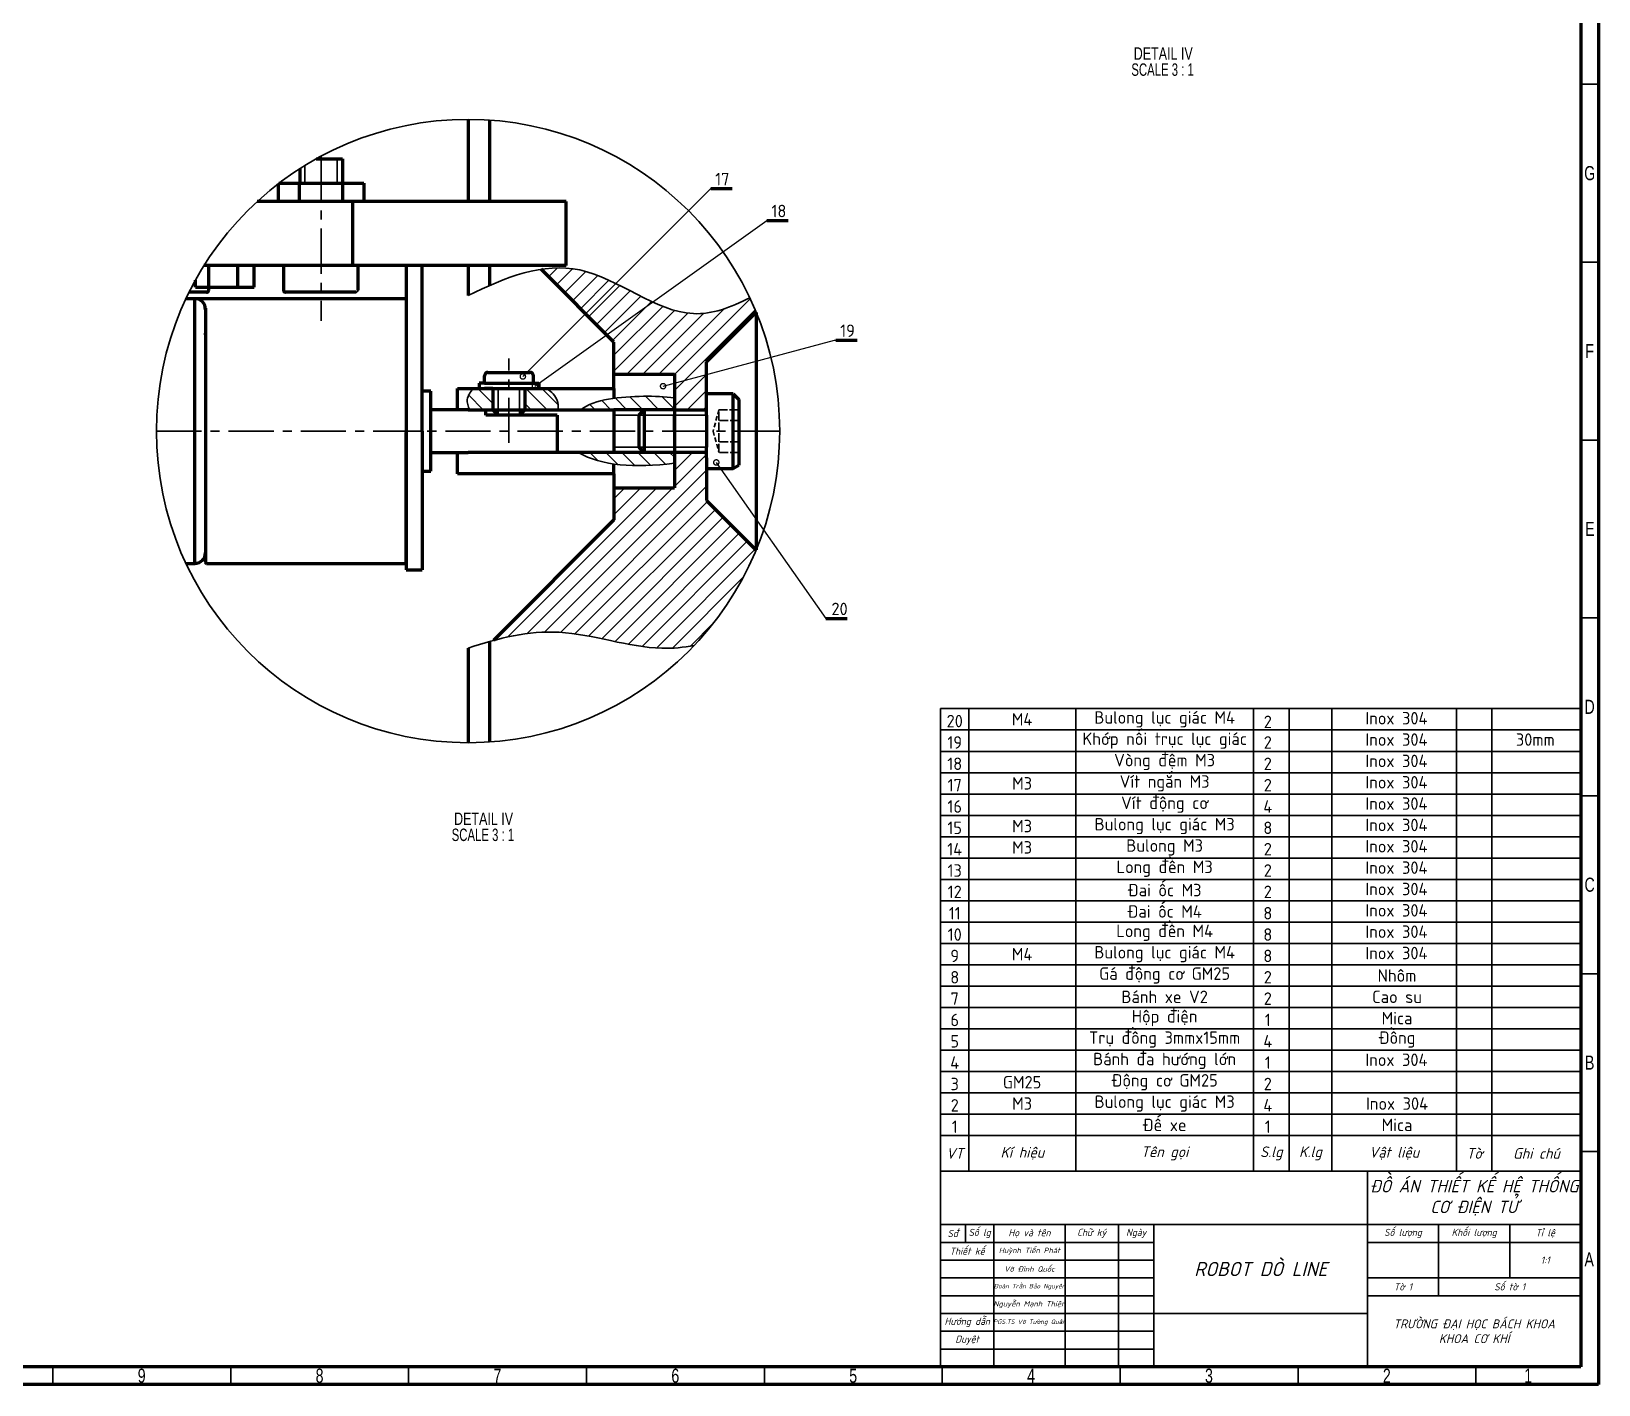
# Model space of a CAD drawing. Header units: millimetres. Extents: x 15 to 1184, y 5 to 836.
# Drawn here: x 743.4 to 1184, y 5 to 385.4 of the extents above; entities that cross this region are included whole.
import ezdxf
from ezdxf import colors
from ezdxf.entities.mleader import LeaderData, LeaderLine
from ezdxf.math import Vec2, Vec3

# ---------------------------------------------------------------- set-up
doc = ezdxf.new("R2010")
doc.units = ezdxf.units.MM
for name, pattern in [('ACAD_ISO02W100', [15, 12, -3]), ('CENTERX2', [20.32, 12.7, -2.54, 2.54, -2.54]), ('HIDDEN', [1.905, 1.27, -0.635])]:
    doc.linetypes.add(name, pattern=pattern)
doc.layers.get('0').update_dxf_attribs({"lineweight": 70})
for name, color, linetype, lineweight in [('D35', 7, 'Continuous', 35), ('D70', 7, 'Continuous', 70), ('DUT', 7, 'ACAD_ISO02W100', 35), ('HAT', 4, 'Continuous', 35), ('TRUC', 6, 'CENTERX2', 35)]:
    doc.layers.add(name, color=color, linetype=linetype, lineweight=lineweight)
doc.styles.add('SLDTEXTSTYLE0', font='TXT', dxfattribs={"width": 0.75})
doc.styles.add('SLDTEXTSTYLE3', font='TXT', dxfattribs={"width": 0.681818})
doc.styles.get("Standard").update_dxf_attribs({"font": ''})
doc.styles.get('Standard').set_extended_font_data('TCVN 7284')

# ---------------------------------------------------------------- blocks, each defined once
blk = doc.blocks.new('SW_NOTE_0_5')
at = {"color": 0, "linetype": 'Continuous', "lineweight": 0, "char_height": 3.5, "attachment_point": 2}
for s, insert, style in [('DETAIL IV', (10.01, 4.51), 'SLDTEXTSTYLE0'), ('SCALE 3 : 1', (9.82, -0.01), 'SLDTEXTSTYLE3')]:
    blk.add_mtext(s, dxfattribs=dict(at, insert=insert, style=style))
blk = doc.blocks.new('_DotSmall')
at = {"color": 0, "linetype": 'ByBlock', "const_width": 0.5}
blk.add_lwpolyline([(-0.0625, 0, 1), (0.0625, 0, 1)], format="xyb", close=True, dxfattribs=at)

msp = doc.modelspace()

# ---------------------------------------------------------------- hatches: boundary and pattern name
at = {"layer": 'HAT', "transparency": 33554687}
h = msp.add_hatch(dxfattribs=at)
h.set_pattern_fill('ANSI31', color=256)
h.set_pattern_definition([(45, (-1129.7962, -31.9113), (-2.245064, 2.245064), [])])
edge = h.paths.add_edge_path()
edge.add_spline(control_points=[(945.392, 310.482), (940.092, 307.743), (924.141, 301.807), (904.908, 319.122), (890.382, 319.055), (886.74, 318.488)], knot_values=[26.3669873, 26.3669873, 26.3669873, 26.3669873, 43.3592754, 77.5814771, 88.9381451, 88.9381451, 88.9381451, 88.9381451], degree=3, periodic=0)
edge.add_line((886.74, 318.488), (907.207, 298.021))
edge.add_line((907.207, 298.021), (907.207, 289.021))
edge.add_line((907.207, 289.021), (924.207, 289.021))
edge.add_line((924.207, 289.021), (924.207, 279.021))
edge.add_line((924.207, 279.021), (933.207, 279.021))
edge.add_line((933.207, 279.021), (933.207, 280.521))
edge.add_line((933.207, 280.521), (933.207, 292.521))
edge.add_line((933.207, 292.521), (947.165, 306.479))
edge.add_arc((866.207, 273.021), 87.599, 22.45402, 25.31794)
edge = h.paths.add_edge_path()
edge.add_spline(control_points=[(873.357, 214.171), (879.462, 215.804), (895.131, 218.345), (914.325, 211.006), (926.768, 212.184), (929.778, 212.753)], knot_values=[17.3798165, 17.3798165, 17.3798165, 17.3798165, 36.1850389, 65.421463, 74.8409758, 74.8409758, 74.8409758, 74.8409758], degree=3, periodic=0)
edge.add_arc((866.207, 273.021), 87.599, 316.52776, 337.54598)
edge.add_line((947.165, 239.563), (933.207, 253.521))
edge.add_line((933.207, 253.521), (933.207, 265.521))
edge.add_line((933.207, 265.521), (933.207, 267.021))
edge.add_line((933.207, 267.021), (924.207, 267.021))
edge.add_line((924.207, 267.021), (924.207, 257.021))
edge.add_line((924.207, 257.021), (907.207, 257.021))
edge.add_line((907.207, 257.021), (907.207, 248.021))
edge.add_line((907.207, 248.021), (873.357, 214.171))
h = msp.add_hatch(dxfattribs=at)
h.set_pattern_fill('ANSI31', color=256, angle=90)
edge = h.paths.add_edge_path()
edge.add_line((873.207, 285.021), (870.807, 285.021))
edge.add_line((870.807, 285.021), (867.633, 285.021))
edge.add_spline(control_points=[(867.633, 285.021), (866.839, 283.996), (865.52, 282.036), (866.164, 279.998), (866.695, 279.021)], knot_values=[0.8370518, 0.8370518, 0.8370518, 0.8370518, 4.4148957, 7.6521919, 7.6521919, 7.6521919, 7.6521919], degree=3, periodic=0)
edge.add_line((866.695, 279.021), (873.207, 279.021))
edge.add_line((873.207, 279.021), (873.207, 285.021))
edge = h.paths.add_edge_path()
edge.add_spline(control_points=[(891.437, 279.021), (891.558, 279.952), (891.494, 282.276), (889.69, 284.012), (888.37, 285.021)], knot_values=[1.9838647, 1.9838647, 1.9838647, 1.9838647, 4.8063505, 9.4211717, 9.4211717, 9.4211717, 9.4211717], degree=3, periodic=0)
edge.add_line((888.37, 285.021), (882.207, 285.021))
edge.add_line((882.207, 285.021), (882.207, 279.021))
edge.add_line((882.207, 279.021), (887.207, 279.021))
edge.add_line((887.207, 279.021), (891.437, 279.021))
h = msp.add_hatch(dxfattribs=at)
h.set_pattern_fill('ANSI31', color=256, angle=90)
edge = h.paths.add_edge_path()
edge.add_spline(control_points=[(897.148, 267.021), (903.849, 263.129), (912.912, 262.651), (924.207, 263.963)], knot_values=[40.1911709, 40.1911709, 40.1911709, 40.1911709, 66.7749796, 66.7749796, 66.7749796, 66.7749796], degree=3, periodic=0)
edge.add_line((924.207, 263.963), (924.207, 267.021))
edge.add_line((924.207, 267.021), (907.207, 267.021))
edge.add_line((907.207, 267.021), (897.148, 267.021))
edge = h.paths.add_edge_path()
edge.add_spline(control_points=[(924.207, 282.334), (921.48, 282.719), (912.946, 283.074), (901.587, 281.995), (897.944, 279.021)], knot_values=[1.3933523, 1.3933523, 1.3933523, 1.3933523, 10.0149327, 27.2913832, 27.2913832, 27.2913832, 27.2913832], degree=3, periodic=0)
edge.add_line((897.944, 279.021), (907.207, 279.021))
edge.add_line((907.207, 279.021), (924.207, 279.021))
edge.add_line((924.207, 279.021), (924.207, 282.334))

# ---------------------------------------------------------------- linework, layer by layer
at = {"color": 7, "linetype": 'Continuous', "lineweight": 70}
for p, q in [((1184, 836), (1184, 5)), ((1179, 831), (1179, 10)), ((1179, 10), (20, 10)), ((1184, 5), (15, 5))]:
    msp.add_line(p, q, dxfattribs=at)
at = {"color": 7, "linetype": 'Continuous', "lineweight": 35}
for p, q in [((1179, 370.5), (1184, 370.5)), ((1179, 320.5), (1184, 320.5)), ((1179, 270.5), (1184, 270.5)), ((1179, 220.5), (1184, 220.5)), ((1179, 170.5), (1184, 170.5)), ((1179, 120.5), (1184, 120.5)), ((1179, 70.5), (1184, 70.5)), ((749.5, 10), (749.5, 5)), ((799.5, 10), (799.5, 5)), ((849.5, 10), (849.5, 5)), ((899.5, 10), (899.5, 5)), ((949.5, 10), (949.5, 5)), ((999.5, 10), (999.5, 5)), ((1049.5, 10), (1049.5, 5)), ((1099.5, 10), (1099.5, 5)), ((1149.5, 10), (1149.5, 5))]:
    msp.add_line(p, q, dxfattribs=at)
at = {"layer": 'D35'}
for p, q in [((823.53, 349.521), (829.637, 349.521)), ((823.53, 349.521), (829.637, 349.521)), ((830.878, 349.521), (829.378, 349.521)), ((829.405, 349.519), (829.405, 342.716)), ((818.886, 346.727), (818.886, 346.39)), ((818.886, 344.752), (818.886, 344.415)), ((820.367, 347.669), (820.367, 342.716)), ((830.886, 346.39), (830.886, 346.727)), ((830.886, 344.415), (830.886, 344.752)), ((814.307, 342.651), (815.438, 342.651)), ((814.307, 342.651), (815.438, 342.651)), ((815.438, 342.651), (824.229, 342.651)), ((815.438, 342.651), (824.229, 342.651)), ((818.886, 342.777), (818.886, 342.681)), ((830.886, 342.681), (830.886, 342.777)), ((836.913, 342.681), (830.913, 342.674)), ((836.913, 341.713), (836.913, 337.521)), ((874.707, 277.521), (874.707, 285.021)), ((880.707, 277.521), (880.707, 285.021)), ((873.207, 279.021), (875.207, 279.021)), ((873.207, 279.021), (874.707, 279.021)), ((882.207, 279.021), (880.707, 279.021)), ((907.207, 277.521), (907.207, 276.521)), ((907.207, 277.521), (933.207, 277.521)), ((853.307, 273.021), (848.807, 273.021)), ((907.207, 268.521), (907.207, 269.521)), ((907.207, 268.521), (933.207, 268.521)), ((999, 189), (999, 195)), ((999, 195), (1179, 195)), ((1007, 195), (1007, 189)), ((1037, 195), (1037, 189)), ((1087, 195), (1087, 189)), ((1097, 195), (1097, 189)), ((1109, 195), (1109, 189)), ((1144, 195), (1144, 189)), ((1154, 195), (1154, 189)), ((999, 183), (999, 189)), ((999, 189), (1179, 189)), ((1007, 189), (1007, 183)), ((1037, 189), (1037, 183)), ((1087, 189), (1087, 183)), ((1097, 189), (1097, 183)), ((1109, 189), (1109, 183)), ((1144, 189), (1144, 183)), ((1154, 189), (1154, 183)), ((999, 177), (999, 183)), ((999, 183), (1179, 183)), ((1007, 183), (1007, 177)), ((1037, 183), (1037, 177)), ((1087, 183), (1087, 177)), ((1097, 183), (1097, 177)), ((1109, 183), (1109, 177)), ((1144, 183), (1144, 177)), ((1154, 183), (1154, 177)), ((999, 171), (999, 177)), ((999, 177), (1179, 177)), ((1007, 177), (1007, 171)), ((1037, 177), (1037, 171)), ((1087, 177), (1087, 171)), ((1097, 177), (1097, 171)), ((1109, 177), (1109, 171)), ((1144, 177), (1144, 171)), ((1154, 177), (1154, 171)), ((999, 165), (999, 171)), ((999, 171), (1179, 171)), ((1007, 171), (1007, 165)), ((1037, 171), (1037, 165)), ((1087, 171), (1087, 165)), ((1097, 171), (1097, 165)), ((1109, 171), (1109, 165)), ((1144, 171), (1144, 165)), ((1154, 171), (1154, 165)), ((999, 159), (999, 165)), ((999, 165), (1179, 165)), ((1007, 165), (1007, 159)), ((1037, 165), (1037, 159)), ((1087, 165), (1087, 159)), ((1097, 165), (1097, 159)), ((1109, 165), (1109, 159)), ((1144, 165), (1144, 159)), ((1154, 165), (1154, 159)), ((999, 153), (999, 159)), ((999, 159), (1179, 159)), ((1007, 159), (1007, 153)), ((1037, 159), (1037, 153)), ((1087, 159), (1087, 153)), ((1097, 159), (1097, 153)), ((1109, 159), (1109, 153)), ((1144, 159), (1144, 153)), ((1154, 159), (1154, 153)), ((999, 147), (999, 153)), ((999, 153), (1179, 153)), ((1007, 153), (1007, 147)), ((1037, 153), (1037, 147)), ((1087, 153), (1087, 147)), ((1097, 153), (1097, 147)), ((1109, 153), (1109, 147)), ((1144, 153), (1144, 147)), ((1154, 153), (1154, 147)), ((999, 141), (999, 147)), ((999, 147), (1179, 147)), ((1007, 147), (1007, 141)), ((1037, 147), (1037, 141)), ((1087, 147), (1087, 141)), ((1097, 147), (1097, 141)), ((1109, 147), (1109, 141)), ((1144, 147), (1144, 141)), ((1154, 147), (1154, 141)), ((999, 135), (999, 141)), ((999, 141), (1179, 141)), ((1007, 141), (1007, 135)), ((1037, 141), (1037, 135)), ((1087, 141), (1087, 135)), ((1097, 141), (1097, 135)), ((1109, 141), (1109, 135)), ((1144, 141), (1144, 135)), ((1154, 141), (1154, 135)), ((999, 129), (999, 135)), ((999, 135), (1179, 135)), ((1007, 135), (1007, 129)), ((1037, 135), (1037, 129)), ((1087, 135), (1087, 129)), ((1097, 135), (1097, 129)), ((1109, 135), (1109, 129)), ((1144, 135), (1144, 129)), ((1154, 135), (1154, 129)), ((999, 123), (999, 129)), ((999, 129), (1179, 129)), ((1007, 129), (1007, 123)), ((1037, 129), (1037, 123)), ((1087, 129), (1087, 123)), ((1097, 129), (1097, 123)), ((1109, 129), (1109, 123)), ((1144, 129), (1144, 123)), ((1154, 129), (1154, 123)), ((999, 117), (999, 123)), ((999, 123), (1179, 123)), ((1007, 123), (1007, 117)), ((1037, 123), (1037, 117)), ((1087, 123), (1087, 117)), ((1097, 123), (1097, 117)), ((1109, 123), (1109, 117)), ((1144, 123), (1144, 117)), ((1154, 123), (1154, 117)), ((999, 111), (999, 117)), ((999, 117), (1179, 117)), ((1007, 117), (1007, 111)), ((1037, 117), (1037, 111)), ((1087, 117), (1087, 111)), ((1097, 117), (1097, 111)), ((1109, 117), (1109, 111)), ((1144, 117), (1144, 111)), ((1154, 117), (1154, 111)), ((999, 105), (999, 111)), ((999, 111), (1179, 111)), ((1007, 111), (1007, 105)), ((1037, 111), (1037, 105)), ((1087, 111), (1087, 105)), ((1097, 111), (1097, 105)), ((1109, 111), (1109, 105)), ((1144, 111), (1144, 105)), ((1154, 111), (1154, 105)), ((999, 99), (999, 105)), ((999, 105), (1179, 105)), ((1007, 105), (1007, 99)), ((1037, 105), (1037, 99)), ((1087, 105), (1087, 99)), ((1097, 105), (1097, 99)), ((1109, 105), (1109, 99)), ((1144, 105), (1144, 99)), ((1154, 105), (1154, 99)), ((999, 93), (999, 99)), ((999, 99), (1179, 99)), ((1007, 99), (1007, 93)), ((1037, 99), (1037, 93)), ((1087, 99), (1087, 93)), ((1097, 99), (1097, 93)), ((1109, 99), (1109, 93)), ((1144, 99), (1144, 93)), ((1154, 99), (1154, 93)), ((999, 87), (999, 93)), ((999, 93), (1179, 93)), ((1007, 93), (1007, 87)), ((1037, 93), (1037, 87)), ((1087, 93), (1087, 87)), ((1097, 93), (1097, 87)), ((1109, 93), (1109, 87)), ((1144, 93), (1144, 87)), ((1154, 93), (1154, 87)), ((999, 81), (999, 87)), ((999, 87), (1179, 87)), ((1007, 87), (1007, 81)), ((1037, 87), (1037, 81)), ((1087, 87), (1087, 81)), ((1097, 87), (1097, 81)), ((1109, 87), (1109, 81)), ((1144, 87), (1144, 81)), ((1154, 87), (1154, 81)), ((999, 75), (999, 81)), ((999, 81), (1179, 81)), ((1007, 81), (1007, 75)), ((1037, 81), (1037, 75)), ((1087, 81), (1087, 75)), ((1097, 81), (1097, 75)), ((1109, 81), (1109, 75)), ((1144, 81), (1144, 75)), ((1154, 81), (1154, 75)), ((999, 71), (999, 77)), ((999, 75), (1179, 75)), ((1007, 77), (1007, 71)), ((1037, 77), (1037, 71)), ((1087, 77), (1087, 71)), ((1097, 77), (1097, 71)), ((1109, 77), (1109, 71)), ((1144, 77), (1144, 71)), ((1154, 77), (1154, 71)), ((999, 65), (999, 71)), ((1007, 71), (1007, 65)), ((1037, 71), (1037, 65)), ((1087, 71), (1087, 65)), ((1097, 71), (1097, 65)), ((1109, 71), (1109, 65)), ((1144, 71), (1144, 65)), ((1154, 71), (1154, 65)), ((999, 50), (999, 65)), ((999, 65), (1179, 65)), ((1119, 65), (1119, 10)), ((1006, 50), (1006, 45)), ((1014, 50), (1014, 10)), ((1034, 50), (1034, 10)), ((1049, 50), (1049, 10)), ((1059, 50), (1059, 10)), ((1139, 50), (1139, 30)), ((1159, 50), (1159, 35)), ((999, 45), (1059, 45)), ((1119, 45), (1179, 45)), ((999, 40), (1059, 40)), ((999, 35), (1059, 35)), ((1119, 35), (1179, 35)), ((999, 30), (1059, 30)), ((1119, 30), (1179, 30)), ((999, 25), (1059, 25)), ((1119, 25), (1059, 25)), ((999, 20), (1059, 20)), ((999, 15), (1059, 15))]:
    msp.add_line(p, q, dxfattribs=at)
msp.add_lwpolyline([(1179, 10), (999, 10), (999, 50), (1179, 50)], close=True, dxfattribs=at)
msp.add_circle((866.207, 273.021), 87.599, dxfattribs=at)
msp.add_arc((834.707, 312.621), 0.6, 270, 0, dxfattribs=at)
for points, knots in [([(866.207, 311.12), (876.779, 316.259), (898.403, 324.979), (924.141, 301.807), (940.092, 307.743), (945.392, 310.482)], [5.2021396, 5.2021396, 5.2021396, 5.2021396, 37.7236553, 71.945857, 88.9381451, 88.9381451, 88.9381451, 88.9381451]), ([(867.633, 285.021), (866.839, 283.996), (865.52, 282.036), (866.164, 279.998), (866.695, 279.021)], [0.8370518, 0.8370518, 0.8370518, 0.8370518, 4.4148957, 7.6521919, 7.6521919, 7.6521919, 7.6521919]), ([(888.37, 285.021), (889.69, 284.012), (891.494, 282.276), (891.558, 279.952), (891.437, 279.021)], [1.9838647, 1.9838647, 1.9838647, 1.9838647, 6.598686, 9.4211717, 9.4211717, 9.4211717, 9.4211717]), ([(924.207, 282.334), (921.48, 282.719), (912.946, 283.074), (901.587, 281.995), (897.944, 279.021)], [1.3933523, 1.3933523, 1.3933523, 1.3933523, 10.0149327, 27.2913832, 27.2913832, 27.2913832, 27.2913832]), ([(866.207, 212.004), (874.675, 214.823), (892.674, 219.284), (914.325, 211.006), (926.768, 212.184), (929.778, 212.753)], [10.0274932, 10.0274932, 10.0274932, 10.0274932, 36.1850389, 65.421463, 74.8409758, 74.8409758, 74.8409758, 74.8409758])]:
    msp.add_open_spline(points, degree=3, knots=knots, dxfattribs=at)
msp.add_open_spline([(897.148, 267.021), (903.849, 263.129), (912.912, 262.651), (924.207, 263.963)], degree=3, dxfattribs=at)
at = {"layer": 'D70'}
for p, q in [((866.207, 360.62), (866.207, 337.521)), ((872.207, 360.414), (872.207, 337.521)), ((823.53, 349.521), (830.878, 349.521)), ((830.878, 349.521), (830.886, 342.673)), ((818.891, 346.742), (818.886, 342.659)), ((812.859, 342.501), (812.859, 337.521)), ((813.054, 342.651), (836.913, 342.681)), ((815.202, 342.651), (823.558, 342.651)), ((818.859, 337.521), (818.859, 342.651)), ((830.913, 342.674), (830.913, 337.521)), ((836.913, 342.681), (836.913, 337.521)), ((934.406, 341.16), (940.406, 341.16)), ((833.807, 337.521), (806.934, 337.521)), ((807.333, 337.885), (807.333, 337.521)), ((833.807, 319.521), (833.807, 337.521)), ((893.807, 337.521), (833.807, 337.521)), ((893.807, 319.521), (893.807, 337.521)), ((950.227, 332.192), (956.227, 332.192)), ((833.807, 319.521), (791.969, 319.521)), ((793.295, 313.491), (793.295, 319.521)), ((801.532, 313.491), (801.532, 319.521)), ((806.044, 313.491), (806.044, 319.521)), ((814.307, 319.521), (814.307, 312.621)), ((893.807, 319.521), (833.807, 319.521)), ((835.307, 312.621), (835.307, 319.521)), ((848.807, 319.521), (848.807, 273.021)), ((853.307, 273.021), (853.307, 319.521)), ((866.207, 319.521), (866.207, 311.12)), ((872.207, 319.521), (872.207, 313.905)), ((907.207, 298.021), (886.74, 318.488)), ((789.57, 313.491), (789.57, 315.45)), ((789.57, 313.491), (793.899, 313.491)), ((793.307, 312.621), (793.307, 313.491)), ((793.307, 313.491), (801.532, 313.491)), ((793.899, 313.491), (806.044, 313.491)), ((793.307, 310.221), (786.899, 310.221)), ((792.707, 312.021), (787.769, 312.021)), ((789.407, 235.821), (789.407, 310.221)), ((835.307, 310.221), (793.307, 310.221)), ((834.707, 312.021), (814.907, 312.021)), ((848.507, 310.221), (835.307, 310.221)), ((792.407, 307.221), (792.392, 307.521)), ((933.207, 292.521), (947.165, 306.479)), ((947.207, 306.376), (947.207, 239.666)), ((792.406, 300.088), (792.378, 300.519)), ((907.207, 289.021), (907.207, 298.021)), ((969.545, 298.539), (975.545, 298.539)), ((933.207, 280.521), (933.207, 292.521)), ((870.807, 286.521), (869.307, 286.521)), ((869.307, 286.521), (869.307, 285.021)), ((870.807, 286.521), (870.807, 288.521)), ((871.807, 289.521), (883.607, 289.521)), ((884.607, 286.521), (884.607, 288.521)), ((884.607, 286.521), (886.107, 286.521)), ((886.107, 286.521), (886.107, 285.021)), ((907.207, 285.021), (907.207, 289.021)), ((907.207, 289.021), (924.207, 289.021)), ((924.207, 289.021), (924.207, 257.021)), ((855.707, 284.271), (853.307, 284.271)), ((855.707, 261.771), (855.707, 284.271)), ((863.207, 279.021), (863.207, 285.021)), ((863.207, 285.021), (907.207, 285.021)), ((863.207, 285.021), (873.207, 285.021)), ((873.207, 285.021), (870.807, 285.021)), ((873.207, 285.021), (873.207, 279.021)), ((873.207, 285.021), (882.207, 285.021)), ((882.207, 285.021), (882.207, 279.021)), ((907.207, 285.021), (907.207, 282.231)), ((940.707, 283.521), (942.305, 281.923)), ((866.207, 279.021), (855.707, 279.021)), ((866.207, 279.021), (907.207, 279.021)), ((871.207, 277.521), (871.207, 279.021)), ((872.207, 279.021), (879.207, 279.021)), ((872.207, 279.021), (887.207, 279.021)), ((874.707, 277.521), (873.207, 279.021)), ((873.207, 279.021), (882.207, 279.021)), ((882.207, 279.021), (880.707, 277.521)), ((907.207, 279.021), (907.207, 269.521)), ((924.207, 279.021), (907.207, 279.021)), ((915.707, 279.021), (914.207, 277.521)), ((915.707, 279.021), (915.707, 267.021)), ((924.207, 279.021), (933.207, 279.021)), ((933.207, 277.521), (933.207, 280.521)), ((942.305, 281.923), (942.305, 263.444)), ((891.207, 277.521), (871.207, 277.521)), ((891.207, 277.521), (891.207, 267.021)), ((891.207, 277.521), (891.207, 277.521)), ((914.207, 277.521), (914.207, 268.521)), ((924.207, 273.021), (924.207, 277.521)), ((933.207, 277.521), (933.207, 268.521)), ((933.207, 277.521), (933.207, 276.166)), ((848.807, 273.021), (848.807, 234.021)), ((853.307, 273.021), (853.307, 234.021)), ((907.207, 269.521), (907.207, 267.021)), ((924.207, 273.021), (924.207, 268.521)), ((855.707, 267.021), (866.207, 267.021)), ((863.207, 261.021), (863.207, 267.021)), ((907.207, 267.021), (866.207, 267.021)), ((924.207, 267.021), (907.207, 267.021)), ((914.207, 268.521), (915.707, 267.021)), ((933.207, 267.021), (924.207, 267.021)), ((933.207, 265.521), (933.207, 268.521)), ((933.207, 265.521), (933.207, 253.521)), ((853.307, 261.771), (855.707, 261.771)), ((907.207, 261.021), (863.207, 261.021)), ((907.207, 261.021), (907.207, 263.748)), ((907.207, 261.021), (907.207, 257.021)), ((940.707, 262.521), (942.305, 263.444)), ((907.207, 257.021), (924.207, 257.021)), ((907.207, 257.021), (907.207, 248.021)), ((933.207, 253.521), (947.165, 239.563)), ((907.207, 248.021), (873.357, 214.171)), ((786.899, 235.821), (789.407, 235.821)), ((792.707, 235.821), (848.507, 235.821)), ((848.807, 234.021), (853.307, 234.021)), ((966.729, 220.351), (972.729, 220.351)), ((866.207, 212.004), (866.207, 185.422)), ((872.207, 213.856), (872.207, 185.628))]:
    msp.add_line(p, q, dxfattribs=at)
at = {"layer": 'D70', "ltscale": 0.2}
for p, q in [((940.707, 283.521), (933.207, 283.521)), ((940.707, 262.521), (940.707, 283.521)), ((933.207, 262.521), (940.707, 262.521))]:
    msp.add_line(p, q, dxfattribs=at)
at = {"layer": 'D70'}
msp.add_lwpolyline([(870.807, 286.521), (884.607, 286.521)], dxfattribs=at)
for centre, radius, start, end in [((789.407, 307.221), 3, 0, 90), ((792.707, 312.621), 0.6, 270, 0), ((814.907, 312.621), 0.6, 180, 270), ((848.507, 309.921), 0.3, 0, 90), ((871.807, 288.521), 1, 90, 180), ((883.607, 288.521), 1, 0, 90), ((789.407, 238.821), 3, 270, 0), ((792.707, 236.121), 0.3, 180, 270), ((848.507, 236.121), 0.3, 270, 0)]:
    msp.add_arc(centre, radius, start, end, dxfattribs=at)
for points, knots in [([(792.407, 307.521), (792.407, 307.459), (792.407, 306.729), (792.407, 304.001), (792.407, 299.324), (792.407, 293.391), (792.407, 286.786), (792.407, 279.907), (792.407, 273.021), (792.407, 266.134), (792.407, 259.257), (792.407, 252.644), (792.407, 246.744), (792.407, 241.945), (792.407, 238.54), (792.407, 236.487), (792.407, 236.241), (792.407, 236.121)], [0, 0, 0, 0, 0.0067343, 0.0793275, 0.1534613, 0.227595, 0.3001883, 0.369884, 0.4356409, 0.5013977, 0.5710934, 0.6436867, 0.7178204, 0.7919542, 0.8645474, 0.9342431, 1, 1, 1, 1]), ([(848.807, 236.121), (848.807, 236.241), (848.807, 236.487), (848.807, 238.54), (848.807, 241.945), (848.807, 246.744), (848.807, 252.644), (848.807, 259.258), (848.807, 266.008), (848.807, 270.514), (848.807, 272.635)], [0, 0, 0, 0, 0.1173014, 0.2416292, 0.3711257, 0.5033703, 0.635615, 0.7651115, 0.8894393, 1, 1, 1, 1])]:
    msp.add_open_spline(points, degree=3, knots=knots, dxfattribs=at)
at = {"layer": 'DUT', "linetype": 'HIDDEN'}
for p, q in [((936.707, 279.021), (935.099, 273.021)), ((935.099, 273.021), (936.707, 267.021))]:
    msp.add_line(p, q, dxfattribs=at)
at = {"layer": 'DUT', "ltscale": 0.2}
for p, q in [((936.707, 267.021), (936.707, 279.021)), ((936.707, 279.021), (942.305, 279.021)), ((940.707, 279.021), (940.707, 276.021)), ((942.305, 276.021), (936.707, 276.021)), ((942.305, 270.021), (936.707, 270.021)), ((942.305, 267.021), (936.707, 267.021))]:
    msp.add_line(p, q, dxfattribs=at)
at = {"layer": 'TRUC'}
for p, q in [((824.886, 350.262), (824.886, 303.954)), ((877.707, 269.683), (877.707, 293.384)), ((953.806, 273.021), (778.608, 273.021))]:
    msp.add_line(p, q, dxfattribs=at)

# ---------------------------------------------------------------- block references
at = {"layer": 'D35'}
for p in [(1051.601, 376.37), (860.557, 161.298)]:
    msp.add_blockref('SW_NOTE_0_5', p, dxfattribs=at)

# ---------------------------------------------------------------- texts
at = {"color": 7, "linetype": 'Continuous', "lineweight": 0, "char_height": 3.969, "attachment_point": 2, "style": 'SLDTEXTSTYLE0'}
for s, insert in [('G', (1181.487, 347.5)), ('F', (1181.458, 297.5)), ('E', (1181.508, 247.5)), ('D', (1181.453, 197.5)), ('C', (1181.459, 147.5)), ('B', (1181.471, 97.5)), ('A', (1181.34, 42.192)), ('9', (774.46, 9.5)), ('8', (824.46, 9.5)), ('7', (874.46, 9.5)), ('6', (924.46, 9.5)), ('5', (974.46, 9.5)), ('4', (1024.46, 9.5)), ('3', (1074.46, 9.5)), ('2', (1124.46, 9.5)), ('1', (1164.21, 9.5))]:
    msp.add_mtext(s, dxfattribs=dict(at, insert=insert))
at = {"layer": 'D35', "attachment_point": 5}
for s, width, insert, char_height in [('Bulong lục giác M4', 50, (1062, 192), 3.5), ('Inox 304', 50, (1127.152, 192.308), 3.5), ('20', 8, (1003, 191.5), 3.5), ('M4', 50, (1021.935, 192), 3.5), ('Khớp nối trục lục giác', 50, (1062, 186), 3.5), ('2', 8, (1091, 191.284), 3.5), ('19', 8, (1003, 185.5), 3.5), ('2', 8, (1091, 185.5), 3.5), ('Inox 304', 50, (1127.152, 186.308), 3.5), ('30mm', 50, (1166.189, 186.308), 3.5), ('18', 8, (1003, 179.5), 3.5), ('Vòng đệm M3', 50, (1062, 180), 3.5), ('2', 8, (1091, 179.5), 3.5), ('Inox 304', 50, (1127.152, 180.308), 3.5), ('Vít ngắn M3', 50, (1062, 174), 3.5), ('17', 8, (1003, 173.5), 3.5), ('M3', 50, (1021.935, 174), 3.5), ('2', 8, (1091, 173.5), 3.5), ('Inox 304', 50, (1127.152, 174.308), 3.5), ('16', 8, (1003, 167.5), 3.5), ('Vít động cơ', 50, (1062, 168), 3.5), ('4', 8, (1091, 167.5), 3.5), ('Inox 304', 50, (1127.152, 168.308), 3.5), ('15', 8, (1003, 161.5), 3.5), ('M3', 50, (1021.935, 162), 3.5), ('Bulong lục giác M3', 50, (1062, 162), 3.5), ('8', 8, (1091, 161.5), 3.5), ('Inox 304', 50, (1127.152, 162.308), 3.5), ('14', 8, (1003, 155.5), 3.5), ('M3', 50, (1021.935, 156), 3.5), ('Bulong M3', 50, (1062, 156), 3.5), ('2', 8, (1091, 155.5), 3.5), ('Inox 304', 50, (1127.152, 156.308), 3.5), ('13', 8, (1003, 149.5), 3.5), ('Long đền M3', 50, (1062, 150), 3.5), ('2', 8, (1091, 149.5), 3.5), ('Inox 304', 50, (1127.152, 150.308), 3.5), ('Đai ốc M3', 50, (1062, 144), 3.5), ('Inox 304', 50, (1127.152, 144.308), 3.5), ('12', 8, (1003, 143.5), 3.5), ('2', 8, (1091, 143.5), 3.5), ('11', 8, (1003, 137.5), 3.5), ('Đai ốc M4', 50, (1062, 138), 3.5), ('8', 8, (1091, 137.5), 3.5), ('Inox 304', 50, (1127.152, 138.308), 3.5), ('10', 8, (1003, 131.5), 3.5), ('Long đền M4', 50, (1062, 132), 3.5), ('8', 8, (1091, 131.5), 3.5), ('Inox 304', 50, (1127.152, 132.308), 3.5), ('M4', 50, (1021.935, 126), 3.5), ('Bulong lục giác M4', 50, (1062, 126), 3.5), ('Inox 304', 50, (1127.152, 126.308), 3.5), ('9', 8, (1003, 125.5), 3.5), ('8', 8, (1091, 125.5), 3.5), ('8', 8, (1003, 119.5), 3.5), ('Gá động cơ GM25', 50, (1062, 120), 3.5), ('2', 8, (1091, 119.5), 3.5), ('Nhôm', 50, (1127.32, 120), 3.5), ('7', 8, (1003, 113.5), 3.5), ('Bánh xe V2', 50, (1062, 114), 3.5), ('2', 8, (1091, 113.5), 3.5), ('Cao su', 50, (1127.32, 114), 3.5), ('Hộp điện', 50, (1062, 108), 3.5), ('6', 8, (1003, 107.5), 3.5), ('1', 8, (1091, 107.5), 3.5), ('Mica', 50, (1127.32, 108), 3.5), ('5', 8, (1003, 101.5), 3.5), ('Trụ đồng 3mmx15mm', 50, (1062, 102), 3.5), ('4', 8, (1091, 101.5), 3.5), ('Đồng', 50, (1127.32, 102), 3.5), ('4', 8, (1003, 95.5), 3.5), ('Bánh đa hướng lớn', 50, (1062, 96), 3.5), ('1', 8, (1091, 95.5), 3.5), ('Inox 304', 50, (1127.152, 96.308), 3.5), ('3', 8, (1003, 89.5), 3.5), ('GM25', 50, (1021.935, 90), 3.5), ('Động cơ GM25', 50, (1062, 90), 3.5), ('2', 8, (1091, 89.5), 3.5), ('2', 8, (1003, 83.5), 3.5), ('M3', 50, (1021.935, 84), 3.5), ('Bulong lục giác M3', 50, (1062, 84), 3.5), ('4', 8, (1091, 83.5), 3.5), ('Inox 304', 50, (1127.32, 84), 3.5), ('Đế xe', 50, (1062, 78), 3.5), ('Mica', 50, (1127.32, 78), 3.5), ('1', 8, (1003, 77.5), 3.5), ('1', 8, (1091, 77.5), 3.5), ('{\\fTCVN 7284|b0|i1|c0|p34;Sđ}', 7, (1002.5, 47.5), 2), ('{\\fTCVN 7284|b0|i1|c0|p34;Số lg}', 8, (1010, 47.5), 2), ('{\\fTCVN 7284|b0|i1|c0|p34;Họ và tên}', 20, (1024, 47.5), 2), ('{\\fTCVN 7284|b0|i1|c0|p34;Chữ ký}', 15, (1041.5, 47.5), 2), ('{\\fTCVN 7284|b0|i1|c0|p34;Ngày}', 10, (1054, 47.5), 2), ('{\\fTCVN 7284|b0|i1|c0|p34;Số lượng}', 20, (1129, 47.5), 2), ('{\\fTCVN 7284|b0|i1|c0|p34;Khối lượng}', 20, (1149, 47.5), 2), ('{\\fTCVN 7284|b0|i1|c0|p34;Tỉ lệ}', 20, (1169, 47.5), 2), ('{\\fTCVN 7284|b0|i1|c0|p34;Thiết kế}', 15, (1006.5, 42.5), 2), ('{\\fTCVN 7284|b0|i1|c0|p34;Huỳnh Tiến Phát}', 20, (1024, 42.5), 1.5), ('{\\fTCVN 7284|b0|i1|c0|p34;ROBOT DÒ LINE}', 60, (1089, 37.5), 4), ('{\\fTCVN 7284|b0|i1|c0|p34;1:1}', 20, (1169, 40), 2), ('{\\fTCVN 7284|b0|i1|c0|p34;Võ Đình Quốc}', 20, (1024, 37.5), 1.5), ('{\\fTCVN 7284|b0|i1|c0|p34;Đoàn Trần Bảo Nguyên}', 20, (1024, 32.5), 1.25), ('{\\fTCVN 7284|b0|i1|c0|p34;Tờ 1}', 20, (1129, 32.5), 2), ('{\\fTCVN 7284|b0|i1|c0|p34;Số tờ 1}', 40, (1159, 32.5), 2), ('{\\fTCVN 7284|b0|i1|c0|p34;Nguyễn Mạnh Thiện}', 20, (1024, 27.5), 1.5), ('{\\fTCVN 7284|b0|i1|c0|p34;Hướng dẫn}', 15, (1006.5, 22.5), 2), ('{\\fTCVN 7284|b0|i1|c0|p34;PGS.TS Võ Tường Quân}', 20, (1024, 22.5), 1.25), ('{\\fTCVN 7284|b0|i1|c0|p34;TRƯỜNG ĐẠI HỌC BÁCH KHOA\\PKHOA CƠ KHÍ}', 60, (1149, 20), 2.5), ('{\\fTCVN 7284|b0|i1|c0|p34;Duyệt}', 15, (1006.5, 17.5), 2)]:
    msp.add_mtext_dynamic_manual_height_columns(s, width=width, gutter_width=17.5, heights=[0], dxfattribs=dict(at, insert=insert, char_height=char_height))
at = {"layer": 'D70'}
for s, width, insert, char_height, attachment_point in [('17', 6.45861, (935.662, 345.582), 3.5, 1), ('18', 6.45861, (951.483, 336.614), 3.5, 1), ('19', 6.45861, (970.801, 302.961), 3.5, 1), ('20', 6.45861, (968.345, 224.773), 3.5, 1), ('{\\fTCVN 7284|b0|i1|c0|p34;VT}', 8, (1003, 70), 3, 5), ('{\\fTCVN 7284|b0|i1|c0|p34;Kí hiệu}', 30, (1022, 70), 3, 5), ('{\\fTCVN 7284|b0|i1|c0|p34;Tên gọi}', 50, (1062, 70), 3, 5), ('{\\fTCVN 7284|b0|i1|c0|p34;S.lg}', 10, (1092, 70), 3, 5), ('{\\fTCVN 7284|b0|i1|c0|p34;K.lg}', 12, (1103, 70), 3, 5), ('{\\fTCVN 7284|b0|i1|c0|p34;Vật liệu}', 35, (1126.5, 70), 3, 5), ('{\\fTCVN 7284|b0|i1|c0|p34;Tờ}', 10, (1149, 70), 3, 5), ('{\\fTCVN 7284|b0|i1|c0|p34;Ghi chú}', 25, (1166.5, 70), 3, 5), ('{\\fTCVN 7284|b0|i1|c0|p34;ĐỒ ÁN THIẾT KẾ HỆ THỐNG CƠ ĐIỆN TỬ}', 60, (1149, 57.5), 3.5, 5)]:
    msp.add_mtext_dynamic_manual_height_columns(s, width=width, gutter_width=17.5, heights=[0], dxfattribs=dict(at, insert=insert, char_height=char_height, attachment_point=attachment_point))

# ---------------------------------------------------------------- leaders
at = {"layer": 'D35'}
ml = msp.add_multileader_mtext('Standard', dxfattribs=at)
ml.set_content('', color=256)
ml.set_leader_properties()
ml.set_arrow_properties(name='DOTSMALL')
ml.build(insert=Vec2(0, 0))
ml.multileader.update_dxf_attribs({"text_right_attachment_type": 6, "dogleg_length": 0.36, "arrow_head_size": 3})
ctx = ml.context
ctx.base_point, ctx.arrow_head_size, ctx.plane_origin = Vec3(934.766, 341.16), 3, Vec3(881.605, 288.359)
ctx.right_attachment = 6
notes = []
notes.append((ctx, [(0, (1, 1, 0), (934.406, 341.16), (1, 0), 0.36, [(0, [(881.605, 288.359)], 0, [])])]))
ctx.mtext.insert, ctx.mtext.flow_direction = Vec3(936.766, 343.16), 5
ml = msp.add_multileader_mtext('Standard', dxfattribs=at)
ml.set_content('', color=256)
ml.set_leader_properties()
ml.set_arrow_properties(name='DOTSMALL')
ml.build(insert=Vec2(0, 0))
ml.multileader.update_dxf_attribs({"text_right_attachment_type": 6, "dogleg_length": 0.36, "arrow_head_size": 3})
ctx = ml.context
ctx.base_point, ctx.arrow_head_size, ctx.plane_origin = Vec3(950.587, 332.192), 3, Vec3(884.989, 285.609)
ctx.right_attachment = 6
notes.append((ctx, [(0, (1, 1, 0), (950.227, 332.192), (1, 0), 0.36, [(0, [(884.989, 285.609)], 0, [])])]))
ctx.mtext.insert, ctx.mtext.flow_direction = Vec3(952.587, 334.192), 5
ml = msp.add_multileader_mtext('Standard', dxfattribs=at)
ml.set_content('', color=256)
ml.set_leader_properties()
ml.set_arrow_properties(name='DOTSMALL')
ml.build(insert=Vec2(0, 0))
ml.multileader.update_dxf_attribs({"text_right_attachment_type": 6, "dogleg_length": 0.36, "arrow_head_size": 3})
ctx = ml.context
ctx.base_point, ctx.arrow_head_size, ctx.plane_origin = Vec3(969.545, 298.539), 3, Vec3(921.024, 285.635)
ctx.right_attachment = 6
notes.append((ctx, [(0, (1, 1, 0), (969.185, 298.539), (1, 0), 0.36, [(0, [(921.024, 285.635)], 0, [])])]))
ctx.mtext.insert, ctx.mtext.flow_direction = Vec3(971.545, 300.539), 5
ml = msp.add_multileader_mtext('Standard', dxfattribs=at)
ml.set_content('', color=256)
ml.set_leader_properties()
ml.set_arrow_properties(name='DOTSMALL')
ml.build(insert=Vec2(0, 0))
ml.multileader.update_dxf_attribs({"text_right_attachment_type": 6, "dogleg_length": 0.36, "arrow_head_size": 3})
ctx = ml.context
ctx.base_point, ctx.arrow_head_size, ctx.plane_origin = Vec3(967.089, 220.351), 3, Vec3(935.98, 264.196)
ctx.right_attachment = 6
notes.append((ctx, [(0, (1, 1, 0), (966.729, 220.351), (1, 0), 0.36, [(0, [(935.98, 264.196)], 0, [])])]))
ctx.mtext.insert, ctx.mtext.flow_direction = Vec3(969.089, 222.351), 5
for ctx, leaders in notes:
    for number, flags, end, landing, length, lines in leaders:
        leader = LeaderData()
        leader.index, (leader.has_last_leader_line, leader.has_dogleg_vector, leader.attachment_direction) = number, flags
        leader.last_leader_point, leader.dogleg_vector, leader.dogleg_length = Vec3(end), Vec3(landing), length
        for number, points, colour, breaks in lines:
            line = LeaderLine()
            line.index, line.vertices, line.color, line.breaks = number, Vec3.list(points), colors.encode_raw_color(colour), breaks
            leader.lines.append(line)
        ctx.leaders.append(leader)

doc.saveas('drawing.dxf')
